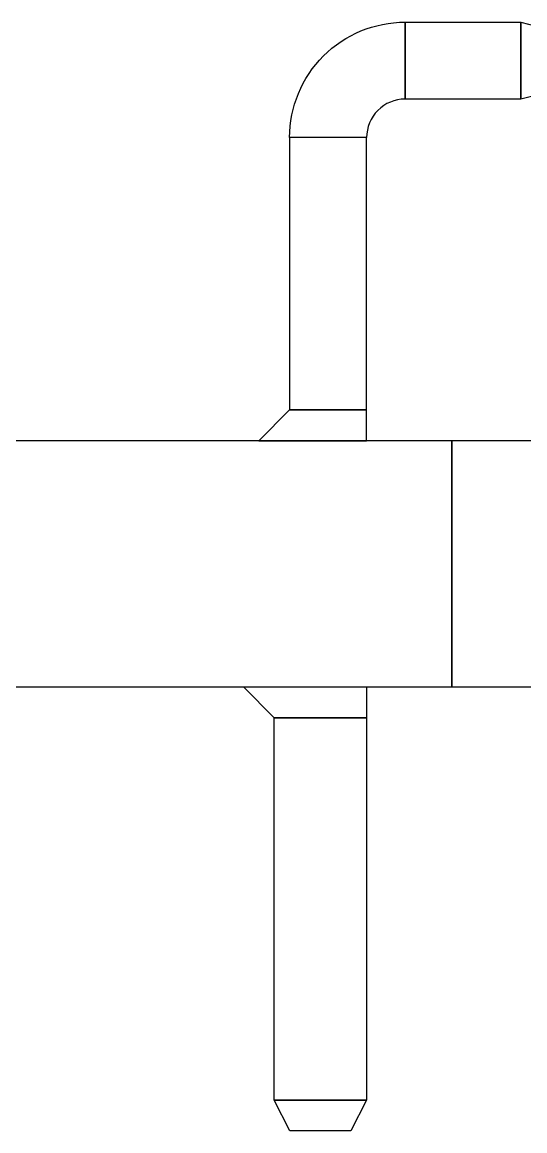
# Model space of a CAD drawing. Header units: inches. Extents: x -172 to 5713, y -54 to 3470.
# Drawn here: x 3564.2 to 3727.5, y 754 to 1114.2 of the extents above; entities that cross this region are included whole.
import ezdxf

# ---------------------------------------------------------------- set-up
doc = ezdxf.new("R2010")
doc.units = ezdxf.units.IN
doc.header["$MEASUREMENT"] = 0
doc.layers.add('MTY-UFLEME-KANALI', color=20, linetype='Continuous')

msp = doc.modelspace()

# ---------------------------------------------------------------- linework, layer by layer
at = {"layer": 'MTY-UFLEME-KANALI'}
msp.add_lwpolyline([(3676.1, 1076.71), (3651.1, 1076.71, -0.414214), (3688.6, 1114.21), (3688.6, 1089.21, 0.414214)], format="xyb", close=True, dxfattribs=at)
for points in [[(3688.6, 1114.21), (3726.19, 1114.21), (3726.19, 1089.21), (3688.6, 1089.21)], [(3736.19, 1111.64), (3736.19, 1091.74), (3726.19, 1089.21), (3726.19, 1114.21)], [(3676.1, 988.24), (3676.1, 1076.71), (3651.1, 1076.71), (3651.1, 988.24)], [(3641.1, 978.24), (3676.1, 978.24), (3676.1, 988.24), (3651.1, 988.24)], [(3703.76, 898.24), (3703.76, 978.24), (3278.92, 978.24), (3278.92, 898.24)], [(4145.25, 898.24), (4145.25, 978.24), (3703.76, 978.24), (3703.76, 898.24)], [(3703.76, 978.24), (3703.76, 898.24), (3703.76, 898.24), (3703.76, 978.24)], [(3636.1, 898.24), (3676.1, 898.24), (3676.1, 888.24), (3646.1, 888.24)], [(3676.1, 888.24), (3676.1, 764.01), (3646.1, 764.01), (3646.1, 888.24)], [(3676.1, 764.01), (3671.02, 754.01), (3651.12, 754.01), (3646.1, 764.01)]]:
    msp.add_lwpolyline(points, close=True, dxfattribs=at)

doc.saveas('drawing.dxf')
